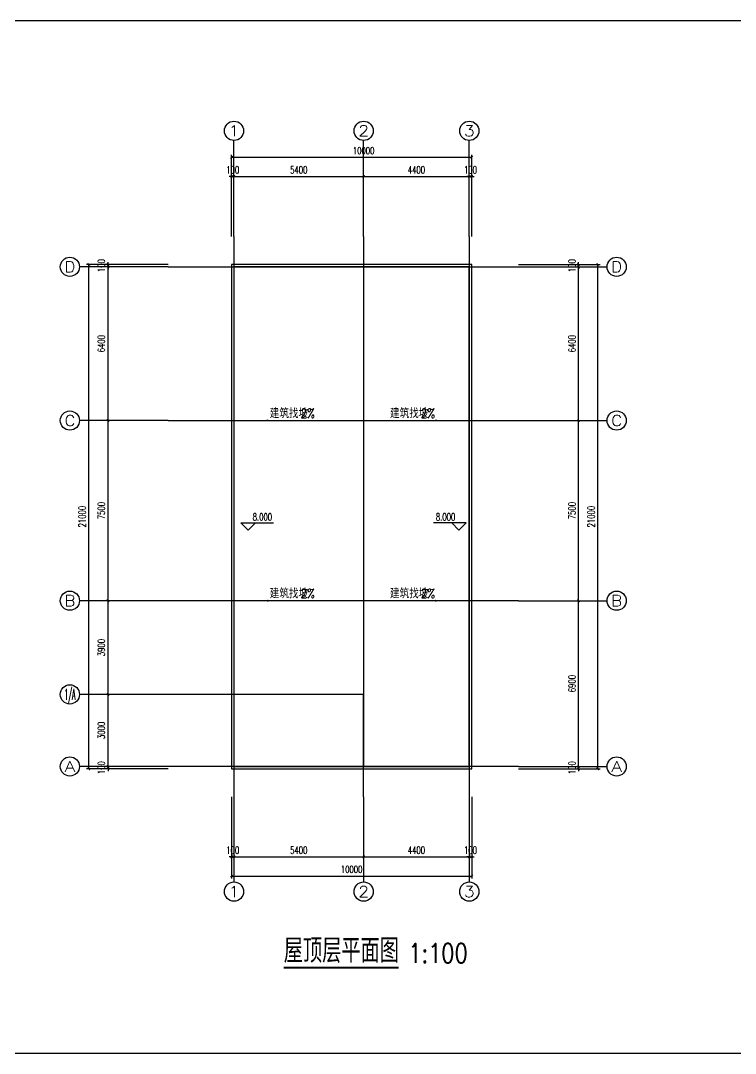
# Model space of a CAD drawing. Extents: x 5827 to 252697, y -546879 to 4066219.
# Drawn here: x 108027 to 137792, y 4023229 to 4066219 of the extents above; entities that cross this region are included whole.
import ezdxf
from ezdxf.enums import TextEntityAlignment as Align

# ---------------------------------------------------------------- set-up
doc = ezdxf.new("R2010")
doc.units = 0
doc.header["$MEASUREMENT"] = 0
doc.linetypes.add('DOTE', pattern=[2.42, 2, -0.2, 0.02, -0.2])
for name, color, linetype in [('AXIS', 3, 'Continuous'), ('AXIS_TEXT', 7, 'Continuous'), ('DIM_ELEV', 3, 'Continuous'), ('DIM_SYMB', 3, 'Continuous'), ('DOTE', 1, 'DOTE'), ('PUB_TEXT', 7, 'Continuous')]:
    doc.layers.add(name, color=color, linetype=linetype)
doc.styles.add('_HZTXT', font='TXT', dxfattribs={"width": 0.8, "bigfont": 'HZTXT'})
doc.styles.add('_TCH_AXIS', font='COMPLEX', dxfattribs={"bigfont": 'GBCBIG'})
doc.styles.add('_TCH_DIM', font='SIMPLEX', dxfattribs={"bigfont": 'GBCBIG'})
doc.styles.add('_TCH_DIM_T3', font='SIMPLEX', dxfattribs={"width": 0.705882, "bigfont": 'GBCBIG'})
doc.styles.add('COMPLEX', font='COMPLEX')
doc.dimstyles.new('_TCH_ARCH&&100', dxfattribs={"dimtxt": 297.5, "dimasz": 100, "dimexe": 100, "dimexo": 0, "dimgap": 126.25, "dimtad": 1, "dimdec": 0, "dimzin": 0, "dimdsep": 46, "dimtxsty": '_TCH_DIM_T3', "dimblk": 'ARCHTICK', "dimcen": 0.09, "dimclrt": 7, "dimazin": 2, "dimtfac": 1, "dimtdec": 0, "dimtix": 1, "dimtmove": 2, "dimatfit": 3, "dimfxl": 0, "dimtolj": 1, "dimtzin": 0, "dimarcsym": 0})

# ---------------------------------------------------------------- blocks, each defined once
blk = doc.blocks.new('_ArchTick')
at = {"color": 0, "linetype": 'ByBlock', "const_width": 0.4}
blk.add_lwpolyline([(-0.5, -0.5), (0.5, 0.5)], dxfattribs=at)
blk = doc.blocks.new('*D51')
at = {"layer": 'AXIS', "color": 0, "lineweight": -2, "transparency": 16777216}
for p, q in [((116811, 4059733), (116711, 4059733)), ((116811, 4057233), (116811, 4059833)), ((116811, 4059733), (116911, 4059733)), ((116911, 4057233), (116911, 4059833)), ((116911, 4059733), (117011, 4059733))]:
    blk.add_line(p, q, dxfattribs=at)
at = {"layer": 'Defpoints', "color": 0, "transparency": 16777216}
for p in [(116911, 4059733), (116811, 4057233), (116911, 4057233)]:
    blk.add_point(p, dxfattribs=at)
at = {"layer": 'AXIS', "color": 0, "lineweight": -2, "transparency": 16777216, "xscale": 100, "yscale": 100, "zscale": 100}
blk.add_blockref('_ArchTick', (116811, 4059733), dxfattribs=at)
at = {"layer": 'AXIS', "color": 0, "lineweight": -2, "transparency": 16777216, "xscale": 100, "yscale": 100, "zscale": 100, "rotation": 180}
blk.add_blockref('_ArchTick', (116911, 4059733), dxfattribs=at)
at = {"layer": 'AXIS', "color": 7, "transparency": 16777216, "insert": (116861, 4060008), "char_height": 297.5, "attachment_point": 5, "style": '_TCH_DIM_T3'}
blk.add_mtext('\\A1;100', dxfattribs=at)
blk = doc.blocks.new('*D52')
at = {"layer": 'AXIS', "color": 0, "lineweight": -2, "transparency": 16777216}
for p, q in [((116911, 4057233), (116911, 4059833)), ((116911, 4059733), (122311, 4059733)), ((122311, 4057233), (122311, 4059833))]:
    blk.add_line(p, q, dxfattribs=at)
at = {"layer": 'Defpoints', "color": 0, "transparency": 16777216}
for p in [(122311, 4059733), (116911, 4057233), (122311, 4057233)]:
    blk.add_point(p, dxfattribs=at)
at = {"layer": 'AXIS', "color": 0, "lineweight": -2, "transparency": 16777216, "xscale": 100, "yscale": 100, "zscale": 100, "rotation": 180}
blk.add_blockref('_ArchTick', (116911, 4059733), dxfattribs=at)
at = {"layer": 'AXIS', "color": 0, "lineweight": -2, "transparency": 16777216, "xscale": 100, "yscale": 100, "zscale": 100}
blk.add_blockref('_ArchTick', (122311, 4059733), dxfattribs=at)
at = {"layer": 'AXIS', "color": 7, "transparency": 16777216, "insert": (119611, 4060008), "char_height": 297.5, "attachment_point": 5, "style": '_TCH_DIM_T3'}
blk.add_mtext('\\A1;5400', dxfattribs=at)
blk = doc.blocks.new('*D53')
at = {"layer": 'AXIS', "color": 0, "lineweight": -2, "transparency": 16777216}
for p, q in [((122311, 4057233), (122311, 4059833)), ((122311, 4059733), (126711, 4059733)), ((126711, 4057233), (126711, 4059833))]:
    blk.add_line(p, q, dxfattribs=at)
at = {"layer": 'Defpoints', "color": 0, "transparency": 16777216}
for p in [(126711, 4059733), (122311, 4057233), (126711, 4057233)]:
    blk.add_point(p, dxfattribs=at)
at = {"layer": 'AXIS', "color": 0, "lineweight": -2, "transparency": 16777216, "xscale": 100, "yscale": 100, "zscale": 100, "rotation": 180}
blk.add_blockref('_ArchTick', (122311, 4059733), dxfattribs=at)
at = {"layer": 'AXIS', "color": 0, "lineweight": -2, "transparency": 16777216, "xscale": 100, "yscale": 100, "zscale": 100}
blk.add_blockref('_ArchTick', (126711, 4059733), dxfattribs=at)
at = {"layer": 'AXIS', "color": 7, "transparency": 16777216, "insert": (124511, 4060008), "char_height": 297.5, "attachment_point": 5, "style": '_TCH_DIM_T3'}
blk.add_mtext('\\A1;4400', dxfattribs=at)
blk = doc.blocks.new('*D54')
at = {"layer": 'AXIS', "color": 0, "lineweight": -2, "transparency": 16777216}
for p, q in [((126711, 4059733), (126611, 4059733)), ((126711, 4057233), (126711, 4059833)), ((126711, 4059733), (126811, 4059733)), ((126811, 4057233), (126811, 4059833)), ((126811, 4059733), (126911, 4059733))]:
    blk.add_line(p, q, dxfattribs=at)
at = {"layer": 'Defpoints', "color": 0, "transparency": 16777216}
for p in [(126811, 4059733), (126711, 4057233), (126811, 4057233)]:
    blk.add_point(p, dxfattribs=at)
at = {"layer": 'AXIS', "color": 0, "lineweight": -2, "transparency": 16777216, "xscale": 100, "yscale": 100, "zscale": 100}
blk.add_blockref('_ArchTick', (126711, 4059733), dxfattribs=at)
at = {"layer": 'AXIS', "color": 0, "lineweight": -2, "transparency": 16777216, "xscale": 100, "yscale": 100, "zscale": 100, "rotation": 180}
blk.add_blockref('_ArchTick', (126811, 4059733), dxfattribs=at)
at = {"layer": 'AXIS', "color": 7, "transparency": 16777216, "insert": (126761, 4060008), "char_height": 297.5, "attachment_point": 5, "style": '_TCH_DIM_T3'}
blk.add_mtext('\\A1;100', dxfattribs=at)
blk = doc.blocks.new('*D55')
at = {"layer": 'AXIS', "color": 0, "lineweight": -2, "transparency": 16777216}
for p, q in [((116811, 4057233), (116811, 4060633)), ((116811, 4060533), (126811, 4060533)), ((126811, 4057233), (126811, 4060633))]:
    blk.add_line(p, q, dxfattribs=at)
at = {"layer": 'Defpoints', "color": 0, "transparency": 16777216}
for p in [(126811, 4060533), (116811, 4057233), (126811, 4057233)]:
    blk.add_point(p, dxfattribs=at)
at = {"layer": 'AXIS', "color": 0, "lineweight": -2, "transparency": 16777216, "xscale": 100, "yscale": 100, "zscale": 100, "rotation": 180}
blk.add_blockref('_ArchTick', (116811, 4060533), dxfattribs=at)
at = {"layer": 'AXIS', "color": 0, "lineweight": -2, "transparency": 16777216, "xscale": 100, "yscale": 100, "zscale": 100}
blk.add_blockref('_ArchTick', (126811, 4060533), dxfattribs=at)
at = {"layer": 'AXIS', "color": 7, "transparency": 16777216, "insert": (122311, 4060808), "char_height": 297.5, "attachment_point": 5, "style": '_TCH_DIM_T3'}
blk.add_mtext('\\A1;10000', dxfattribs=at)
blk = doc.blocks.new('*D56')
at = {"layer": 'AXIS', "color": 0, "lineweight": -2, "transparency": 16777216}
for p, q in [((114165, 4035172), (111565, 4035172)), ((114165, 4035072), (111565, 4035072)), ((111665, 4035172), (111665, 4035272)), ((111665, 4035072), (111665, 4035172)), ((111665, 4035072), (111665, 4034972))]:
    blk.add_line(p, q, dxfattribs=at)
at = {"layer": 'Defpoints', "color": 0, "transparency": 16777216}
for p in [(111665, 4035172), (114165, 4035172), (114165, 4035072)]:
    blk.add_point(p, dxfattribs=at)
at = {"layer": 'AXIS', "color": 0, "lineweight": -2, "transparency": 16777216, "xscale": 100, "yscale": 100, "zscale": 100}
for p, rotation in [((111665, 4035172), 270), ((111665, 4035072), 90)]:
    blk.add_blockref('_ArchTick', p, dxfattribs=dict(at, rotation=rotation))
at = {"layer": 'AXIS', "color": 7, "transparency": 16777216, "insert": (111390, 4035122), "char_height": 297.5, "attachment_point": 5, "rotation": 90, "style": '_TCH_DIM_T3'}
blk.add_mtext('\\A1;100', dxfattribs=at)
blk = doc.blocks.new('*D57')
at = {"layer": 'AXIS', "color": 0, "lineweight": -2, "transparency": 16777216}
for p, q in [((114165, 4038172), (111565, 4038172)), ((111665, 4035172), (111665, 4038172)), ((114165, 4035172), (111565, 4035172))]:
    blk.add_line(p, q, dxfattribs=at)
at = {"layer": 'Defpoints', "color": 0, "transparency": 16777216}
for p in [(111665, 4038172), (114165, 4038172), (114165, 4035172)]:
    blk.add_point(p, dxfattribs=at)
at = {"layer": 'AXIS', "color": 0, "lineweight": -2, "transparency": 16777216, "xscale": 100, "yscale": 100, "zscale": 100}
for p, rotation in [((111665, 4038172), 90), ((111665, 4035172), 270)]:
    blk.add_blockref('_ArchTick', p, dxfattribs=dict(at, rotation=rotation))
at = {"layer": 'AXIS', "color": 7, "transparency": 16777216, "insert": (111390, 4036672), "char_height": 297.5, "attachment_point": 5, "rotation": 90, "style": '_TCH_DIM_T3'}
blk.add_mtext('\\A1;3000', dxfattribs=at)
blk = doc.blocks.new('*D58')
at = {"layer": 'AXIS', "color": 0, "lineweight": -2, "transparency": 16777216}
for p, q in [((114165, 4042072), (111565, 4042072)), ((111665, 4038172), (111665, 4042072)), ((114165, 4038172), (111565, 4038172))]:
    blk.add_line(p, q, dxfattribs=at)
at = {"layer": 'Defpoints', "color": 0, "transparency": 16777216}
for p in [(111665, 4042072), (114165, 4042072), (114165, 4038172)]:
    blk.add_point(p, dxfattribs=at)
at = {"layer": 'AXIS', "color": 0, "lineweight": -2, "transparency": 16777216, "xscale": 100, "yscale": 100, "zscale": 100}
for p, rotation in [((111665, 4042072), 90), ((111665, 4038172), 270)]:
    blk.add_blockref('_ArchTick', p, dxfattribs=dict(at, rotation=rotation))
at = {"layer": 'AXIS', "color": 7, "transparency": 16777216, "insert": (111390, 4040122), "char_height": 297.5, "attachment_point": 5, "rotation": 90, "style": '_TCH_DIM_T3'}
blk.add_mtext('\\A1;3900', dxfattribs=at)
blk = doc.blocks.new('*D59')
at = {"layer": 'AXIS', "color": 0, "lineweight": -2, "transparency": 16777216}
for p, q in [((114165, 4049572), (111565, 4049572)), ((111665, 4042072), (111665, 4049572)), ((114165, 4042072), (111565, 4042072))]:
    blk.add_line(p, q, dxfattribs=at)
at = {"layer": 'Defpoints', "color": 0, "transparency": 16777216}
for p in [(111665, 4049572), (114165, 4049572), (114165, 4042072)]:
    blk.add_point(p, dxfattribs=at)
at = {"layer": 'AXIS', "color": 0, "lineweight": -2, "transparency": 16777216, "xscale": 100, "yscale": 100, "zscale": 100}
for p, rotation in [((111665, 4049572), 90), ((111665, 4042072), 270)]:
    blk.add_blockref('_ArchTick', p, dxfattribs=dict(at, rotation=rotation))
at = {"layer": 'AXIS', "color": 7, "transparency": 16777216, "insert": (111390, 4045822), "char_height": 297.5, "attachment_point": 5, "rotation": 90, "style": '_TCH_DIM_T3'}
blk.add_mtext('\\A1;7500', dxfattribs=at)
blk = doc.blocks.new('*D60')
at = {"layer": 'AXIS', "color": 0, "lineweight": -2, "transparency": 16777216}
for p, q in [((114165, 4055972), (111565, 4055972)), ((111665, 4049572), (111665, 4055972)), ((114165, 4049572), (111565, 4049572))]:
    blk.add_line(p, q, dxfattribs=at)
at = {"layer": 'Defpoints', "color": 0, "transparency": 16777216}
for p in [(111665, 4055972), (114165, 4055972), (114165, 4049572)]:
    blk.add_point(p, dxfattribs=at)
at = {"layer": 'AXIS', "color": 0, "lineweight": -2, "transparency": 16777216, "xscale": 100, "yscale": 100, "zscale": 100}
for p, rotation in [((111665, 4055972), 90), ((111665, 4049572), 270)]:
    blk.add_blockref('_ArchTick', p, dxfattribs=dict(at, rotation=rotation))
at = {"layer": 'AXIS', "color": 7, "transparency": 16777216, "insert": (111390, 4052772), "char_height": 297.5, "attachment_point": 5, "rotation": 90, "style": '_TCH_DIM_T3'}
blk.add_mtext('\\A1;6400', dxfattribs=at)
blk = doc.blocks.new('*D61')
at = {"layer": 'AXIS', "color": 0, "lineweight": -2, "transparency": 16777216}
for p, q in [((111665, 4056072), (111665, 4056172)), ((114165, 4056072), (111565, 4056072)), ((114165, 4055972), (111565, 4055972)), ((111665, 4055972), (111665, 4056072)), ((111665, 4055972), (111665, 4055872))]:
    blk.add_line(p, q, dxfattribs=at)
at = {"layer": 'Defpoints', "color": 0, "transparency": 16777216}
for p in [(111665, 4056072), (114165, 4056072), (114165, 4055972)]:
    blk.add_point(p, dxfattribs=at)
at = {"layer": 'AXIS', "color": 0, "lineweight": -2, "transparency": 16777216, "xscale": 100, "yscale": 100, "zscale": 100}
for p, rotation in [((111665, 4056072), 270), ((111665, 4055972), 90)]:
    blk.add_blockref('_ArchTick', p, dxfattribs=dict(at, rotation=rotation))
at = {"layer": 'AXIS', "color": 7, "transparency": 16777216, "insert": (111390, 4056022), "char_height": 297.5, "attachment_point": 5, "rotation": 90, "style": '_TCH_DIM_T3'}
blk.add_mtext('\\A1;100', dxfattribs=at)
blk = doc.blocks.new('*D62')
at = {"layer": 'AXIS', "color": 0, "lineweight": -2, "transparency": 16777216}
for p, q in [((114165, 4056072), (110765, 4056072)), ((110865, 4035072), (110865, 4056072)), ((114165, 4035072), (110765, 4035072))]:
    blk.add_line(p, q, dxfattribs=at)
at = {"layer": 'Defpoints', "color": 0, "transparency": 16777216}
for p in [(110865, 4056072), (114165, 4056072), (114165, 4035072)]:
    blk.add_point(p, dxfattribs=at)
at = {"layer": 'AXIS', "color": 0, "lineweight": -2, "transparency": 16777216, "xscale": 100, "yscale": 100, "zscale": 100}
for p, rotation in [((110865, 4056072), 90), ((110865, 4035072), 270)]:
    blk.add_blockref('_ArchTick', p, dxfattribs=dict(at, rotation=rotation))
at = {"layer": 'AXIS', "color": 7, "transparency": 16777216, "insert": (110590, 4045572), "char_height": 297.5, "attachment_point": 5, "rotation": 90, "style": '_TCH_DIM_T3'}
blk.add_mtext('\\A1;21000', dxfattribs=at)
blk = doc.blocks.new('*D63')
at = {"layer": 'AXIS', "color": 0, "lineweight": -2, "transparency": 16777216}
for p, q in [((128764, 4035172), (131364, 4035172)), ((128764, 4035072), (131364, 4035072)), ((131264, 4035172), (131264, 4035272)), ((131264, 4035072), (131264, 4035172)), ((131264, 4035072), (131264, 4034972))]:
    blk.add_line(p, q, dxfattribs=at)
at = {"layer": 'Defpoints', "color": 0, "transparency": 16777216}
for p in [(128764, 4035172), (128764, 4035072), (131264, 4035172)]:
    blk.add_point(p, dxfattribs=at)
at = {"layer": 'AXIS', "color": 0, "lineweight": -2, "transparency": 16777216, "xscale": 100, "yscale": 100, "zscale": 100}
for p, rotation in [((131264, 4035172), 270), ((131264, 4035072), 90)]:
    blk.add_blockref('_ArchTick', p, dxfattribs=dict(at, rotation=rotation))
at = {"layer": 'AXIS', "color": 7, "transparency": 16777216, "insert": (130989, 4035122), "char_height": 297.5, "attachment_point": 5, "rotation": 90, "style": '_TCH_DIM_T3'}
blk.add_mtext('\\A1;100', dxfattribs=at)
blk = doc.blocks.new('*D64')
at = {"layer": 'AXIS', "color": 0, "lineweight": -2, "transparency": 16777216}
for p, q in [((128764, 4042072), (131364, 4042072)), ((131264, 4035172), (131264, 4042072)), ((128764, 4035172), (131364, 4035172))]:
    blk.add_line(p, q, dxfattribs=at)
at = {"layer": 'Defpoints', "color": 0, "transparency": 16777216}
for p in [(128764, 4042072), (131264, 4042072), (128764, 4035172)]:
    blk.add_point(p, dxfattribs=at)
at = {"layer": 'AXIS', "color": 0, "lineweight": -2, "transparency": 16777216, "xscale": 100, "yscale": 100, "zscale": 100}
for p, rotation in [((131264, 4042072), 90), ((131264, 4035172), 270)]:
    blk.add_blockref('_ArchTick', p, dxfattribs=dict(at, rotation=rotation))
at = {"layer": 'AXIS', "color": 7, "transparency": 16777216, "insert": (130989, 4038622), "char_height": 297.5, "attachment_point": 5, "rotation": 90, "style": '_TCH_DIM_T3'}
blk.add_mtext('\\A1;6900', dxfattribs=at)
blk = doc.blocks.new('*D65')
at = {"layer": 'AXIS', "color": 0, "lineweight": -2, "transparency": 16777216}
for p, q in [((128764, 4049572), (131364, 4049572)), ((131264, 4042072), (131264, 4049572)), ((128764, 4042072), (131364, 4042072))]:
    blk.add_line(p, q, dxfattribs=at)
at = {"layer": 'Defpoints', "color": 0, "transparency": 16777216}
for p in [(128764, 4049572), (131264, 4049572), (128764, 4042072)]:
    blk.add_point(p, dxfattribs=at)
at = {"layer": 'AXIS', "color": 0, "lineweight": -2, "transparency": 16777216, "xscale": 100, "yscale": 100, "zscale": 100}
for p, rotation in [((131264, 4049572), 90), ((131264, 4042072), 270)]:
    blk.add_blockref('_ArchTick', p, dxfattribs=dict(at, rotation=rotation))
at = {"layer": 'AXIS', "color": 7, "transparency": 16777216, "insert": (130989, 4045822), "char_height": 297.5, "attachment_point": 5, "rotation": 90, "style": '_TCH_DIM_T3'}
blk.add_mtext('\\A1;7500', dxfattribs=at)
blk = doc.blocks.new('*D66')
at = {"layer": 'AXIS', "color": 0, "lineweight": -2, "transparency": 16777216}
for p, q in [((128764, 4055972), (131364, 4055972)), ((131264, 4049572), (131264, 4055972)), ((128764, 4049572), (131364, 4049572))]:
    blk.add_line(p, q, dxfattribs=at)
at = {"layer": 'Defpoints', "color": 0, "transparency": 16777216}
for p in [(128764, 4055972), (131264, 4055972), (128764, 4049572)]:
    blk.add_point(p, dxfattribs=at)
at = {"layer": 'AXIS', "color": 0, "lineweight": -2, "transparency": 16777216, "xscale": 100, "yscale": 100, "zscale": 100}
for p, rotation in [((131264, 4055972), 90), ((131264, 4049572), 270)]:
    blk.add_blockref('_ArchTick', p, dxfattribs=dict(at, rotation=rotation))
at = {"layer": 'AXIS', "color": 7, "transparency": 16777216, "insert": (130989, 4052772), "char_height": 297.5, "attachment_point": 5, "rotation": 90, "style": '_TCH_DIM_T3'}
blk.add_mtext('\\A1;6400', dxfattribs=at)
blk = doc.blocks.new('*D67')
at = {"layer": 'AXIS', "color": 0, "lineweight": -2, "transparency": 16777216}
for p, q in [((131264, 4056072), (131264, 4056172)), ((128764, 4056072), (131364, 4056072)), ((128764, 4055972), (131364, 4055972)), ((131264, 4055972), (131264, 4056072)), ((131264, 4055972), (131264, 4055872))]:
    blk.add_line(p, q, dxfattribs=at)
at = {"layer": 'Defpoints', "color": 0, "transparency": 16777216}
for p in [(128764, 4056072), (128764, 4055972), (131264, 4056072)]:
    blk.add_point(p, dxfattribs=at)
at = {"layer": 'AXIS', "color": 0, "lineweight": -2, "transparency": 16777216, "xscale": 100, "yscale": 100, "zscale": 100}
for p, rotation in [((131264, 4056072), 270), ((131264, 4055972), 90)]:
    blk.add_blockref('_ArchTick', p, dxfattribs=dict(at, rotation=rotation))
at = {"layer": 'AXIS', "color": 7, "transparency": 16777216, "insert": (130989, 4056022), "char_height": 297.5, "attachment_point": 5, "rotation": 90, "style": '_TCH_DIM_T3'}
blk.add_mtext('\\A1;100', dxfattribs=at)
blk = doc.blocks.new('*D68')
at = {"layer": 'AXIS', "color": 0, "lineweight": -2, "transparency": 16777216}
for p, q in [((128764, 4056072), (132164, 4056072)), ((132064, 4035072), (132064, 4056072)), ((128764, 4035072), (132164, 4035072))]:
    blk.add_line(p, q, dxfattribs=at)
at = {"layer": 'Defpoints', "color": 0, "transparency": 16777216}
for p in [(128764, 4056072), (132064, 4056072), (128764, 4035072)]:
    blk.add_point(p, dxfattribs=at)
at = {"layer": 'AXIS', "color": 0, "lineweight": -2, "transparency": 16777216, "xscale": 100, "yscale": 100, "zscale": 100}
for p, rotation in [((132064, 4056072), 90), ((132064, 4035072), 270)]:
    blk.add_blockref('_ArchTick', p, dxfattribs=dict(at, rotation=rotation))
at = {"layer": 'AXIS', "color": 7, "transparency": 16777216, "insert": (131789, 4045572), "char_height": 297.5, "attachment_point": 5, "rotation": 90, "style": '_TCH_DIM_T3'}
blk.add_mtext('\\A1;21000', dxfattribs=at)
blk = doc.blocks.new('*D69')
at = {"layer": 'AXIS', "color": 0, "lineweight": -2, "transparency": 16777216}
for p, q in [((116811, 4033911), (116811, 4031311)), ((116911, 4033911), (116911, 4031311)), ((116811, 4031411), (116711, 4031411)), ((116811, 4031411), (116911, 4031411)), ((116911, 4031411), (117011, 4031411))]:
    blk.add_line(p, q, dxfattribs=at)
at = {"layer": 'Defpoints', "color": 0, "transparency": 16777216}
for p in [(116811, 4033911), (116911, 4033911), (116911, 4031411)]:
    blk.add_point(p, dxfattribs=at)
at = {"layer": 'AXIS', "color": 0, "lineweight": -2, "transparency": 16777216, "xscale": 100, "yscale": 100, "zscale": 100}
blk.add_blockref('_ArchTick', (116811, 4031411), dxfattribs=at)
at = {"layer": 'AXIS', "color": 0, "lineweight": -2, "transparency": 16777216, "xscale": 100, "yscale": 100, "zscale": 100, "rotation": 180}
blk.add_blockref('_ArchTick', (116911, 4031411), dxfattribs=at)
at = {"layer": 'AXIS', "color": 7, "transparency": 16777216, "insert": (116861, 4031686), "char_height": 297.5, "attachment_point": 5, "style": '_TCH_DIM_T3'}
blk.add_mtext('\\A1;100', dxfattribs=at)
blk = doc.blocks.new('*D70')
at = {"layer": 'AXIS', "color": 0, "lineweight": -2, "transparency": 16777216}
for p, q in [((116911, 4033911), (116911, 4031311)), ((122311, 4033911), (122311, 4031311)), ((116911, 4031411), (122311, 4031411))]:
    blk.add_line(p, q, dxfattribs=at)
at = {"layer": 'Defpoints', "color": 0, "transparency": 16777216}
for p in [(116911, 4033911), (122311, 4033911), (122311, 4031411)]:
    blk.add_point(p, dxfattribs=at)
at = {"layer": 'AXIS', "color": 0, "lineweight": -2, "transparency": 16777216, "xscale": 100, "yscale": 100, "zscale": 100, "rotation": 180}
blk.add_blockref('_ArchTick', (116911, 4031411), dxfattribs=at)
at = {"layer": 'AXIS', "color": 0, "lineweight": -2, "transparency": 16777216, "xscale": 100, "yscale": 100, "zscale": 100}
blk.add_blockref('_ArchTick', (122311, 4031411), dxfattribs=at)
at = {"layer": 'AXIS', "color": 7, "transparency": 16777216, "insert": (119611, 4031686), "char_height": 297.5, "attachment_point": 5, "style": '_TCH_DIM_T3'}
blk.add_mtext('\\A1;5400', dxfattribs=at)
blk = doc.blocks.new('*D71')
at = {"layer": 'AXIS', "color": 0, "lineweight": -2, "transparency": 16777216}
for p, q in [((122311, 4033911), (122311, 4031311)), ((126711, 4033911), (126711, 4031311)), ((122311, 4031411), (126711, 4031411))]:
    blk.add_line(p, q, dxfattribs=at)
at = {"layer": 'Defpoints', "color": 0, "transparency": 16777216}
for p in [(122311, 4033911), (126711, 4033911), (126711, 4031411)]:
    blk.add_point(p, dxfattribs=at)
at = {"layer": 'AXIS', "color": 0, "lineweight": -2, "transparency": 16777216, "xscale": 100, "yscale": 100, "zscale": 100, "rotation": 180}
blk.add_blockref('_ArchTick', (122311, 4031411), dxfattribs=at)
at = {"layer": 'AXIS', "color": 0, "lineweight": -2, "transparency": 16777216, "xscale": 100, "yscale": 100, "zscale": 100}
blk.add_blockref('_ArchTick', (126711, 4031411), dxfattribs=at)
at = {"layer": 'AXIS', "color": 7, "transparency": 16777216, "insert": (124511, 4031686), "char_height": 297.5, "attachment_point": 5, "style": '_TCH_DIM_T3'}
blk.add_mtext('\\A1;4400', dxfattribs=at)
blk = doc.blocks.new('*D72')
at = {"layer": 'AXIS', "color": 0, "lineweight": -2, "transparency": 16777216}
for p, q in [((126711, 4033911), (126711, 4031311)), ((126811, 4033911), (126811, 4031311)), ((126711, 4031411), (126611, 4031411)), ((126711, 4031411), (126811, 4031411)), ((126811, 4031411), (126911, 4031411))]:
    blk.add_line(p, q, dxfattribs=at)
at = {"layer": 'Defpoints', "color": 0, "transparency": 16777216}
for p in [(126711, 4033911), (126811, 4033911), (126811, 4031411)]:
    blk.add_point(p, dxfattribs=at)
at = {"layer": 'AXIS', "color": 0, "lineweight": -2, "transparency": 16777216, "xscale": 100, "yscale": 100, "zscale": 100}
blk.add_blockref('_ArchTick', (126711, 4031411), dxfattribs=at)
at = {"layer": 'AXIS', "color": 0, "lineweight": -2, "transparency": 16777216, "xscale": 100, "yscale": 100, "zscale": 100, "rotation": 180}
blk.add_blockref('_ArchTick', (126811, 4031411), dxfattribs=at)
at = {"layer": 'AXIS', "color": 7, "transparency": 16777216, "insert": (126761, 4031686), "char_height": 297.5, "attachment_point": 5, "style": '_TCH_DIM_T3'}
blk.add_mtext('\\A1;100', dxfattribs=at)
blk = doc.blocks.new('*D73')
at = {"layer": 'AXIS', "color": 0, "lineweight": -2, "transparency": 16777216}
for p, q in [((116811, 4033911), (116811, 4030511)), ((126811, 4033911), (126811, 4030511)), ((116811, 4030611), (126811, 4030611))]:
    blk.add_line(p, q, dxfattribs=at)
at = {"layer": 'Defpoints', "color": 0, "transparency": 16777216}
for p in [(116811, 4033911), (126811, 4033911), (126811, 4030611)]:
    blk.add_point(p, dxfattribs=at)
at = {"layer": 'AXIS', "color": 0, "lineweight": -2, "transparency": 16777216, "xscale": 100, "yscale": 100, "zscale": 100, "rotation": 180}
blk.add_blockref('_ArchTick', (116811, 4030611), dxfattribs=at)
at = {"layer": 'AXIS', "color": 0, "lineweight": -2, "transparency": 16777216, "xscale": 100, "yscale": 100, "zscale": 100}
blk.add_blockref('_ArchTick', (126811, 4030611), dxfattribs=at)
at = {"layer": 'AXIS', "color": 7, "transparency": 16777216, "insert": (121811, 4030886), "char_height": 297.5, "attachment_point": 5, "style": '_TCH_DIM_T3'}
blk.add_mtext('\\A1;10000', dxfattribs=at)
blk = doc.blocks.new('_AXISO')
blk.add_circle((0, 0), 0.5)
at = {"layer": 'AXIS_TEXT', "style": 'COMPLEX', "width": 1.041667}
blk.add_attdef('A', text='', height=0.56, dxfattribs=at).set_placement((-0.25, -0.28), (0.25, -0.28), align=Align.FIT)

msp = doc.modelspace()

# ---------------------------------------------------------------- linework, layer by layer
msp.add_line((122311.49, 4055972.016), (122311.49, 4035172.016))
for points in [[(39018.805, 4066219.231), (252696.661, 4066219.231), (252696.661, 4023229.388), (39018.805, 4023229.388)], [(126711.49, 4055972.016), (116911.49, 4055972.016), (116911.49, 4035172.016), (126711.49, 4035172.016)]]:
    msp.add_lwpolyline(points, close=True)
msp.add_lwpolyline([(126811.49, 4056072.016), (116811.49, 4056072.016), (116811.49, 4035072.016), (126811.49, 4035072.016), (126811.49, 4056072.016)])
at = {"layer": 'AXIS'}
for p, q in [((116911.49, 4057233.1), (116911.49, 4061233.1)), ((122311.49, 4057233.1), (122311.49, 4061233.1)), ((126711.49, 4057233.1), (126711.49, 4061233.1)), ((114164.891, 4055972.016), (110478.684, 4055972.016)), ((128763.512, 4055972.016), (132449.719, 4055972.016)), ((114164.891, 4049572.016), (110478.684, 4049572.016)), ((128763.512, 4049572.016), (132449.719, 4049572.016)), ((114164.891, 4042072.016), (110478.684, 4042072.016)), ((128763.512, 4042072.016), (132449.719, 4042072.016)), ((114164.891, 4038172.016), (110478.684, 4038172.016)), ((114164.891, 4035172.016), (110478.684, 4035172.016)), ((128763.512, 4035172.016), (132449.719, 4035172.016)), ((116911.49, 4033910.932), (116911.49, 4030362.398)), ((122311.49, 4033910.932), (122311.49, 4030362.398)), ((126711.49, 4033910.932), (126711.49, 4030362.398))]:
    msp.add_line(p, q, dxfattribs=at)
at = {"layer": 'DIM_ELEV'}
for p, q in [((117502.235, 4045012.173), (117202.235, 4045312.173)), ((117202.235, 4045312.173), (118559.582, 4045312.173)), ((117502.235, 4045012.173), (117802.235, 4045312.173)), ((126580.549, 4045312.173), (125223.203, 4045312.173)), ((126280.549, 4045012.173), (125980.549, 4045312.173)), ((126280.549, 4045012.173), (126580.549, 4045312.173))]:
    msp.add_line(p, q, dxfattribs=at)
at = {"layer": 'DIM_SYMB'}
for points in [[(120576.435, 4049572.016, 0, 0, 0), (118039.03, 4049572.016, 0, 80, 0), (118339.03, 4049572.016, 0, 0, 0)], [(123046.545, 4049572.016, 0, 0, 0), (125583.95, 4049572.016, 0, 80, 0), (125283.95, 4049572.016, 0, 0, 0)], [(120576.435, 4042072.016, 0, 0, 0), (118039.03, 4042072.016, 0, 80, 0), (118339.03, 4042072.016, 0, 0, 0)], [(123046.545, 4042072.016, 0, 0, 0), (125583.95, 4042072.016, 0, 80, 0), (125283.95, 4042072.016, 0, 0, 0)]]:
    msp.add_lwpolyline(points, format="xyseb", dxfattribs=at)
at = {"layer": 'DIM_SYMB', "const_width": 70}
msp.add_lwpolyline([(118984.054, 4026795.845), (123776.18, 4026795.845)], dxfattribs=at)
at = {"layer": 'DOTE', "linetype": 'DOTE'}
for p, q in [((116911.49, 4057233.1), (116911.49, 4033910.932)), ((122311.49, 4057233.1), (122311.49, 4042072.016)), ((126711.49, 4057233.1), (126711.49, 4033910.932)), ((114164.891, 4055972.016), (128763.512, 4055972.016)), ((114164.891, 4049572.016), (128763.512, 4049572.016)), ((128763.512, 4042072.016), (114164.891, 4042072.016)), ((122311.49, 4038172.016), (114164.891, 4038172.016)), ((122311.49, 4033910.932), (122311.49, 4038172.016)), ((128763.512, 4035172.016), (114164.891, 4035172.016))]:
    msp.add_line(p, q, dxfattribs=at)

# ---------------------------------------------------------------- block references
at = {"layer": 'AXIS'}
ref = msp.add_blockref('_AXISO', (116911.49, 4061633.1), dxfattribs=dict(at, xscale=800, yscale=800, zscale=800))
ref.add_attrib('A', '1', dxfattribs={"layer": 'AXIS_TEXT', "height": 452.548, "style": '_TCH_AXIS', "width": 2.333333}).set_placement((116685.216, 4061406.826), (117137.764, 4061406.826), align=Align.FIT)
ref = msp.add_blockref('_AXISO', (122311.49, 4061633.1), dxfattribs=dict(at, xscale=800, yscale=800, zscale=800))
ref.add_attrib('A', '2', dxfattribs={"layer": 'AXIS_TEXT', "height": 452.548, "style": '_TCH_AXIS', "width": 1.5}).set_placement((122085.216, 4061406.826), (122537.764, 4061406.826), align=Align.FIT)
ref = msp.add_blockref('_AXISO', (126711.49, 4061633.1), dxfattribs=dict(at, xscale=800, yscale=800, zscale=800))
ref.add_attrib('A', '3', dxfattribs={"layer": 'AXIS_TEXT', "height": 452.548, "style": '_TCH_AXIS', "width": 1.5}).set_placement((126485.216, 4061406.826), (126937.764, 4061406.826), align=Align.FIT)
ref = msp.add_blockref('_AXISO', (110078.684, 4055972.016), dxfattribs=dict(at, xscale=800, yscale=800, zscale=800))
ref.add_attrib('A', 'D', dxfattribs={"layer": 'AXIS_TEXT', "height": 452.548, "style": '_TCH_AXIS', "width": 1.235294}).set_placement((109852.41, 4055745.742), (110304.958, 4055745.742), align=Align.FIT)
ref = msp.add_blockref('_AXISO', (132849.719, 4055972.016), dxfattribs=dict(at, xscale=800, yscale=800, zscale=800))
ref.add_attrib('A', 'D', dxfattribs={"layer": 'AXIS_TEXT', "height": 452.548, "style": '_TCH_AXIS', "width": 1.235294}).set_placement((132623.445, 4055745.742), (133075.993, 4055745.742), align=Align.FIT)
ref = msp.add_blockref('_AXISO', (110078.684, 4049572.016), dxfattribs=dict(at, xscale=800, yscale=800, zscale=800))
ref.add_attrib('A', 'C', dxfattribs={"layer": 'AXIS_TEXT', "height": 452.548, "style": '_TCH_AXIS', "width": 1.4}).set_placement((109852.41, 4049345.742), (110304.958, 4049345.742), align=Align.FIT)
ref = msp.add_blockref('_AXISO', (132849.719, 4049572.016), dxfattribs=dict(at, xscale=800, yscale=800, zscale=800))
ref.add_attrib('A', 'C', dxfattribs={"layer": 'AXIS_TEXT', "height": 452.548, "style": '_TCH_AXIS', "width": 1.4}).set_placement((132623.445, 4049345.742), (133075.993, 4049345.742), align=Align.FIT)
ref = msp.add_blockref('_AXISO', (110078.684, 4042072.016), dxfattribs=dict(at, xscale=800, yscale=800, zscale=800))
ref.add_attrib('A', 'B', dxfattribs={"layer": 'AXIS_TEXT', "height": 452.548, "style": '_TCH_AXIS', "width": 1.235294}).set_placement((109852.41, 4041845.742), (110304.958, 4041845.742), align=Align.FIT)
ref = msp.add_blockref('_AXISO', (132849.719, 4042072.016), dxfattribs=dict(at, xscale=800, yscale=800, zscale=800))
ref.add_attrib('A', 'B', dxfattribs={"layer": 'AXIS_TEXT', "height": 452.548, "style": '_TCH_AXIS', "width": 1.235294}).set_placement((132623.445, 4041845.742), (133075.993, 4041845.742), align=Align.FIT)
ref = msp.add_blockref('_AXISO', (110078.684, 4038172.016), dxfattribs=dict(at, xscale=800, yscale=800, zscale=800))
ref.add_attrib('A', '1/A', dxfattribs={"layer": 'AXIS_TEXT', "height": 452.5483, "style": '_TCH_AXIS', "width": 0.381818}).set_placement((109852.41, 4037945.742), (110304.958, 4037945.742), align=Align.FIT)
ref = msp.add_blockref('_AXISO', (110078.684, 4035172.016), dxfattribs=dict(at, xscale=800, yscale=800, zscale=800))
ref.add_attrib('A', 'A', dxfattribs={"layer": 'AXIS_TEXT', "height": 452.548, "style": '_TCH_AXIS', "width": 1.166667}).set_placement((109852.41, 4034945.742), (110304.958, 4034945.742), align=Align.FIT)
ref = msp.add_blockref('_AXISO', (132849.719, 4035172.016), dxfattribs=dict(at, xscale=800, yscale=800, zscale=800))
ref.add_attrib('A', 'A', dxfattribs={"layer": 'AXIS_TEXT', "height": 452.548, "style": '_TCH_AXIS', "width": 1.166667}).set_placement((132623.445, 4034945.742), (133075.993, 4034945.742), align=Align.FIT)
ref = msp.add_blockref('_AXISO', (116911.49, 4029962.398), dxfattribs=dict(at, xscale=800, yscale=800, zscale=800))
ref.add_attrib('A', '1', dxfattribs={"layer": 'AXIS_TEXT', "height": 452.548, "style": '_TCH_AXIS', "width": 2.333333}).set_placement((116685.216, 4029736.124), (117137.764, 4029736.124), align=Align.FIT)
ref = msp.add_blockref('_AXISO', (122311.49, 4029962.398), dxfattribs=dict(at, xscale=800, yscale=800, zscale=800))
ref.add_attrib('A', '2', dxfattribs={"layer": 'AXIS_TEXT', "height": 452.548, "style": '_TCH_AXIS', "width": 1.5}).set_placement((122085.216, 4029736.124), (122537.764, 4029736.124), align=Align.FIT)
ref = msp.add_blockref('_AXISO', (126711.49, 4029962.398), dxfattribs=dict(at, xscale=800, yscale=800, zscale=800))
ref.add_attrib('A', '3', dxfattribs={"layer": 'AXIS_TEXT', "height": 452.548, "style": '_TCH_AXIS', "width": 1.5}).set_placement((126485.216, 4029736.124), (126937.764, 4029736.124), align=Align.FIT)

# ---------------------------------------------------------------- texts
at = {"layer": 'PUB_TEXT'}
for s, height, style, width, p in [('建筑找坡', 400, '_HZTXT', 0.8, (118401.066, 4049672.016)), ('建筑找坡', 400, '_HZTXT', 0.8, (123408.581, 4049672.016)), ('2%', 400, '_HZTXT', 0.8, (119681.066, 4049672.016)), ('2%', 400, '_HZTXT', 0.8, (124688.581, 4049672.016)), ('8.000', 297.5, '_TCH_DIM', 0.705882, (117689.582, 4045412.273)), ('8.000', 297.5, '_TCH_DIM', 0.705882, (125319.203, 4045412.273)), ('建筑找坡', 400, '_HZTXT', 0.8, (118401.066, 4042172.016)), ('2%', 400, '_HZTXT', 0.8, (119681.066, 4042172.016)), ('建筑找坡', 400, '_HZTXT', 0.8, (123408.581, 4042172.016)), ('2%', 400, '_HZTXT', 0.8, (124688.581, 4042172.016)), ('屋顶层平面图', 1000, '_HZTXT', 0.8, (118984.054, 4027002.021)), ('1:100', 800, '_HZTXT', 0.8, (124176.18, 4027002.021))]:
    msp.add_text(s, height=height, dxfattribs=dict(at, style=style, width=width)).set_placement(p)

# ---------------------------------------------------------------- dimensions: what is measured, and where the dimension line sits
at = {"layer": 'AXIS'}
dim = msp.add_linear_dim(base=(126811.49, 4060533.1), p1=(116811.49, 4057233.1), p2=(126811.49, 4057233.1), angle=0, dimstyle='_TCH_ARCH&&100', dxfattribs=at)
dim.commit()
dim.dimension.update_dxf_attribs({"geometry": '*D55', "text_midpoint": (122311.49, 4060808.1), "dimtype": 129})
for p1, p2, distance, picture, middle in [((116811.49, 4057233.1), (116911.49, 4057233.1), 2500, '*D51', (116861.49, 4060008.1)), ((116911.49, 4057233.1), (122311.49, 4057233.1), 2500, '*D52', (119611.49, 4060008.1)), ((122311.49, 4057233.1), (126711.49, 4057233.1), 2500, '*D53', (124511.49, 4060008.1)), ((126711.49, 4057233.1), (126811.49, 4057233.1), 2500, '*D54', (126761.49, 4060008.1)), ((114164.891, 4035072.016), (114164.891, 4056072.016), 3300, '*D62', (110589.891, 4045572.016)), ((114164.891, 4055972.016), (114164.891, 4056072.016), 2500, '*D61', (111389.891, 4056022.016)), ((128763.512, 4055972.016), (128763.512, 4056072.016), -2500, '*D67', (130988.512, 4056022.016)), ((128763.512, 4035072.016), (128763.512, 4056072.016), -3300, '*D68', (131788.512, 4045572.016)), ((114164.891, 4049572.016), (114164.891, 4055972.016), 2500, '*D60', (111389.891, 4052772.016)), ((128763.512, 4049572.016), (128763.512, 4055972.016), -2500, '*D66', (130988.512, 4052772.016)), ((114164.891, 4042072.016), (114164.891, 4049572.016), 2500, '*D59', (111389.891, 4045822.016)), ((128763.512, 4042072.016), (128763.512, 4049572.016), -2500, '*D65', (130988.512, 4045822.016)), ((114164.891, 4038172.016), (114164.891, 4042072.016), 2500, '*D58', (111389.891, 4040122.016)), ((128763.512, 4035172.016), (128763.512, 4042072.016), -2500, '*D64', (130988.512, 4038622.016)), ((114164.891, 4035172.016), (114164.891, 4038172.016), 2500, '*D57', (111389.891, 4036672.016)), ((114164.891, 4035072.016), (114164.891, 4035172.016), 2500, '*D56', (111389.891, 4035122.016)), ((128763.512, 4035072.016), (128763.512, 4035172.016), -2500, '*D63', (130988.512, 4035122.016)), ((116811.49, 4033910.932), (116911.49, 4033910.932), -2500, '*D69', (116861.49, 4031685.932)), ((116811.49, 4033910.932), (126811.49, 4033910.932), -3300, '*D73', (121811.49, 4030885.932)), ((116911.49, 4033910.932), (122311.49, 4033910.932), -2500, '*D70', (119611.49, 4031685.932)), ((122311.49, 4033910.932), (126711.49, 4033910.932), -2500, '*D71', (124511.49, 4031685.932)), ((126711.49, 4033910.932), (126811.49, 4033910.932), -2500, '*D72', (126761.49, 4031685.932))]:
    dim = msp.add_aligned_dim(p1=p1, p2=p2, distance=distance, dimstyle='_TCH_ARCH&&100', dxfattribs=at)
    dim.commit()
    dim.dimension.update_dxf_attribs({"geometry": picture, "text_midpoint": middle})

doc.saveas('drawing.dxf')
